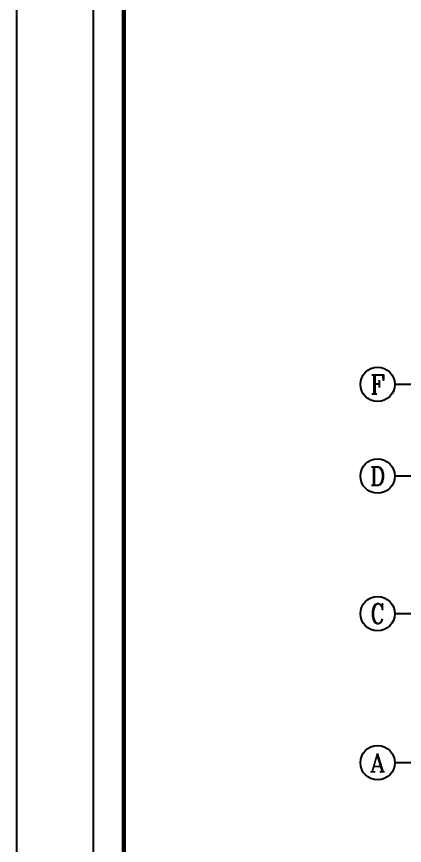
# Model space of a CAD drawing. Extents: x 0 to 2838408, y -923048 to 203859.
# Drawn here: x 2660058 to 2673600, y -689426 to -660510 of the extents above; entities that cross this region are included whole.
import ezdxf
from ezdxf.enums import TextEntityAlignment as Align

# ---------------------------------------------------------------- set-up
doc = ezdxf.new("R2010")
doc.units = 0
doc.header["$LTSCALE"] = 1000
for name, color, linetype in [('AXIS', 3, 'Continuous'), ('AXIS_TEXT', 7, 'Continuous'), ('BTTK', 7, 'Continuous'), ('PUB_TITLE', 4, 'Continuous'), ('XREF', 8, 'Continuous')]:
    doc.layers.add(name, color=color, linetype=linetype)
doc.styles.add('_TCH_AXIS', font='COMPLEX', dxfattribs={"bigfont": 'GBCBIG'})
doc.styles.add('COMPLEX', font='COMPLEX')
doc.styles.add('HZ(TK)', font='geniso.shx', dxfattribs={"width": 0.9, "bigfont": 'hztxt.shx'})

# ---------------------------------------------------------------- blocks, each defined once
blk = doc.blocks.new('vhtemplate_2020年新竖式图框_A0')
at = {"layer": 'PUB_TITLE', "color": 7}
blk.add_lwpolyline([(0, 0), (1189, 0), (1189, 841), (0, 841)], close=True, dxfattribs=at)
at = {"layer": 'PUB_TITLE', "const_width": 1}
blk.add_lwpolyline([(25, 10), (1179, 10), (1179, 831), (25, 831)], close=True, dxfattribs=at)
at = {"layer": 'BTTK', "color": 4, "style": 'HZ(TK)', "width": 0.9}
for tag, p in [('合作单位_001', (1143.83, 741.44)), ('建设单位_001', (1143.85, 207.44)), ('工程名称_001', (1143.62, 174.44)), ('子项名称_001', (1153.71, 157.94)), ('图纸名称_001', (1143.45, 138.94))]:
    blk.add_attdef(tag, p, '', height=3.5, dxfattribs=at)
for tag, p in [('注册证书号', (1156.5, 309.01)), ('注册印章号', (1156.5, 301.01)), ('设计号', (1154, 193)), ('图别', (1137.75, 34)), ('图号', (1170.25, 34)), ('版本号', (1137.75, 26)), ('日期', (1170.25, 26))]:
    blk.add_attdef(tag, text='', height=3.5, dxfattribs=at).set_placement(p, align=Align.MIDDLE)
blk = doc.blocks.new('_AXISO')
at = {"color": 0}
blk.add_circle((0, 0), 0.5, dxfattribs=at)
at = {"layer": 'AXIS_TEXT', "color": 0, "style": 'COMPLEX', "width": 1.041667}
blk.add_attdef('A', text='', height=0.56, dxfattribs=at).set_placement((-0.25, -0.28), (0.25, -0.28), align=Align.FIT)
blk = doc.blocks.new('4F1')
at = {"layer": 'AXIS'}
for p, q in [((2343216.7, -673341.3), (2337216.7, -673341.3)), ((2343216.7, -676541.3), (2337216.7, -676541.3)), ((2343216.7, -681341.3), (2337216.7, -681341.3)), ((2343216.7, -686541.3), (2337216.7, -686541.3))]:
    blk.add_line(p, q, dxfattribs=at)
at = {"layer": 'Defpoints', "color": 250}
blk.add_lwpolyline([(2326685.8, -710986.4), (2468623.3, -710986.4), (2468623.3, -637869.7), (2326685.8, -637869.7)], close=True, dxfattribs=at)
at = {"layer": 'AXIS'}
ref = blk.add_blockref('_AXISO', (2336616.7, -673341.3), dxfattribs=dict(at, xscale=1200, yscale=1200, zscale=1200))
ref.add_attrib('A', 'F', dxfattribs={"layer": 'AXIS_TEXT', "height": 668.2, "style": '_TCH_AXIS'}).set_placement((2336362.2, -673675.4), (2336871.3, -673675.4), align=Align.FIT)
ref = blk.add_blockref('_AXISO', (2336616.7, -676541.3), dxfattribs=dict(at, xscale=1200, yscale=1200, zscale=1200))
ref.add_attrib('A', 'D', dxfattribs={"layer": 'AXIS_TEXT', "height": 652.9, "style": '_TCH_AXIS'}).set_placement((2336352.5, -676867.7), (2336881, -676867.7), align=Align.FIT)
ref = blk.add_blockref('_AXISO', (2336616.7, -681341.3), dxfattribs=dict(at, xscale=1200, yscale=1200, zscale=1200))
ref.add_attrib('A', 'C', dxfattribs={"layer": 'AXIS_TEXT', "height": 683.5, "style": '_TCH_AXIS'}).set_placement((2336372.6, -681683.1), (2336860.9, -681683.1), align=Align.FIT)
ref = blk.add_blockref('_AXISO', (2336616.7, -686541.3), dxfattribs=dict(at, xscale=1200, yscale=1200, zscale=1200))
ref.add_attrib('A', 'A', dxfattribs={"layer": 'AXIS_TEXT', "height": 637.8, "style": '_TCH_AXIS'}).set_placement((2336343.4, -686860.2), (2336890.1, -686860.2), align=Align.FIT)

msp = doc.modelspace()

# ---------------------------------------------------------------- block references
at = {"xscale": 150, "yscale": 150, "zscale": 150}
msp.add_blockref('vhtemplate_2020年新竖式图框_A0', (2660058, -715756.4), dxfattribs=at)
at = {"layer": 'XREF'}
msp.add_blockref('4F1', (336045.8, 0), dxfattribs=at)

doc.saveas('drawing.dxf')
